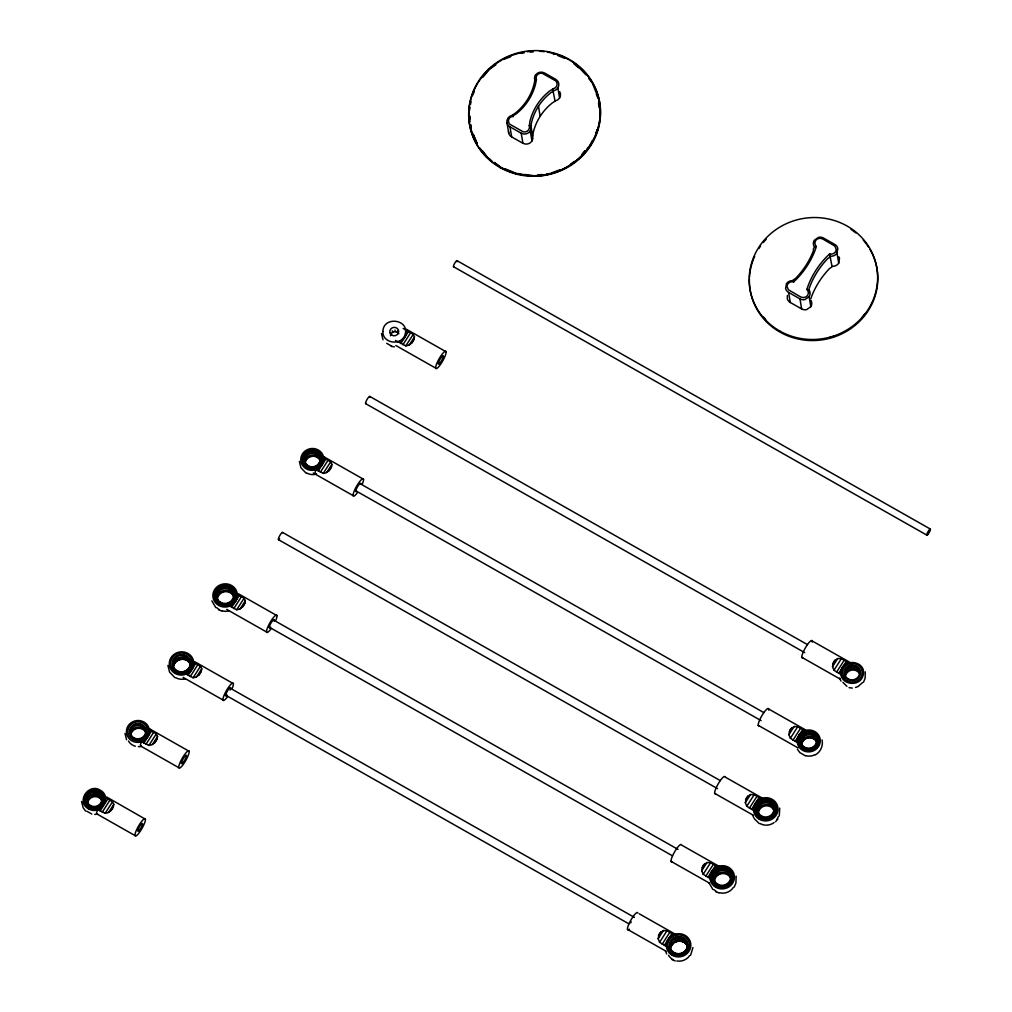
<?xml version="1.0" encoding="UTF-8"?>
<svg xmlns="http://www.w3.org/2000/svg" width="1012" height="1012" viewBox="0 0 1012 1012"><rect width="100%" height="100%" fill="white"/><g stroke="black" fill="none" stroke-linecap="round" stroke-linejoin="round"><path stroke-width="1.5" d="M494.235 162.742L500.282 167.309L515.905 173.672L532.831 175.582M669.653 948.459L659.584 942.286L658.154 938.706L659.495 933.519L663.391 930.547L666.984 930.736L677.382 936.404M713.245 880.44L703.176 874.279L701.746 870.699L703.087 865.513L706.983 862.54L710.576 862.73L720.974 868.397M756.837 812.434L746.767 806.26L745.338 802.693L746.679 797.507L750.575 794.534L754.168 794.724L764.553 800.391M800.429 744.427L790.359 738.254L788.93 734.687L790.258 729.5L794.154 726.527L797.747 726.717L808.145 732.384M844.021 676.421L833.951 670.248L832.522 666.68L833.85 661.481L837.746 658.521L841.339 658.711L851.737 664.378M130.611 734.345L130.927 732.435A7.83 7.413 -9.5 0 1 140.655 727.274L140.693 726.907M304.966 462.32L305.295 460.397A7.83 7.413 -9.5 0 1 315.023 455.236L315.048 454.881M816.861 742.062A7.83 7.413 -9.5 0 0 814.938 738.722L811.523 736.394M150.763 730.639L150.484 728.994L149.245 729.652L156.291 733.877L157.556 736.445C157.189 740.898 153.508 745.186 148.891 745.427L141.528 741.707L140.377 744.769L141.376 746.401A11.549 10.93 -9.5 0 1 138.315 746.641M94.736 814.445L97.671 814.103L96.836 814.293L96.557 812.649L97.709 809.587L105.134 813.332C109.751 813.091 113.433 808.803 113.787 804.35L112.522 801.795L105.438 797.545L106.677 797.026L145.412 819.214A9.993 2.1 -60.4 0 1 138.037 834.204A9.993 2.1 -60.4 0 1 137.113 828.702A9.993 2.1 -60.4 0 1 145.412 819.214M182.742 672.347L193.09 677.762C197.707 677.521 201.388 673.233 201.755 668.78L200.49 666.225L190.458 660.305M226.334 604.341L236.681 609.755C241.299 609.515 244.98 605.227 245.334 600.774L244.082 598.206L234.05 592.298M312.898 467.987L323.258 473.388C327.875 473.148 331.557 468.86 331.911 464.407L330.658 461.851L320.627 455.931M395.464 340.475L405.812 345.876C410.429 345.636 414.11 341.348 414.465 336.907L413.212 334.339L403.181 328.419M597.156 129.789L595.84 132.964M140.466 725.541L140.377 725.566A7.83 7.413 -9.5 0 0 132.762 727.413L130.32 732.65L132.332 738.229M175.291 670.412C163.843 657.003 193.95 649.679 190.155 666.794M314.821 453.502L314.732 453.54A7.83 7.413 -9.5 0 0 307.129 455.387L305.004 458.702L305.181 464.242M323.815 459.537L322.107 464.989L317.768 468.961M382.928 331.455C383.118 315.845 409.771 319.122 405.091 334.453C401.89 346.193 382.397 343.713 382.865 331.481M390.505 335.756C390.543 331.544 396.868 330.051 398.854 333.732M469.581 110.144L470.074 107.221M470.567 104.299L471.061 101.364M532.805 175.961C572.008 177.252 608.161 139.049 598.585 99.657M670.513 950.319C664.77 936.087 690.994 933.899 687.237 948.661M787.412 295.365L787.311 298.641A6.667 6.312 -9.5 0 0 790.309 302.499L801.643 308.926A6.667 6.312 -9.5 0 0 806.665 309.609L810.802 306.699A6.667 6.312 -9.5 0 0 810.979 300.387M692.929 947.561L690.652 955.1M714.434 882.325L714.27 876.367L718.356 871.522A8.501 8.045 -9.5 0 1 730.879 878.618M760.063 815.963C756.381 812.497 757.646 805.969 762.112 803.806A8.159 7.729 -9.5 0 1 770.258 803.882L770.398 803.87M840.858 672.727C841.048 657.117 867.714 660.393 863.021 675.725C859.833 687.464 840.327 684.985 840.795 672.752M845.577 677.913C840.719 668.806 856.848 661.962 859.669 672.297M534.817 80.34L534.146 83.794A56.09 53.092 -9.5 0 1 515.31 113.167L511.92 115.393A6.603 6.249 -9.5 0 0 509.985 126.842L511.667 136.911L522.9 143.274A6.603 6.249 -9.5 0 0 532.755 136.329L530.908 125.855L531.578 122.401A56.09 53.092 -9.5 0 1 550.414 93.015L553.817 90.789A6.603 6.249 -9.5 0 0 555.74 79.341L544.507 72.978A6.603 6.249 -9.5 0 0 534.652 79.923L536.436 79.632L536.183 78.999A4.933 4.668 -9.5 0 1 542.381 73.332L555.778 80.922A4.933 4.668 -9.5 0 1 553.336 88.74L549.276 91.295A57.735 54.661 -9.5 0 0 529.883 121.541L529.365 126.133A4.933 4.668 -9.5 0 1 523.166 131.8L509.77 124.198A4.933 4.668 -9.5 0 1 512.211 116.393L516.272 113.825A57.735 54.661 -9.5 0 0 535.664 83.579L536.436 79.632M532.59 135.912L533.261 132.458A56.09 53.092 -9.5 0 1 552.097 103.085L555.499 100.858A6.603 6.249 -9.5 0 0 559.762 91.725M102.123 800.694L98.885 795.887M190.585 664.277L186.701 658.863M687.667 946.144L683.783 940.73M774.218 810.359L770.638 805.299M859.479 671.993L856.721 669.261M779.265 816.014L779.733 808.107M806.842 289.432L809.296 290.317A6.667 6.312 -9.5 0 1 809.119 296.642L804.983 299.552A6.667 6.312 -9.5 0 1 799.961 298.869L788.626 292.443A6.667 6.312 -9.5 0 1 785.628 288.572L786.438 283.79A6.667 6.312 -9.5 0 1 792.295 280.678L795.736 278.3A86.64 82.023 -9.5 0 0 813.521 250.559C812.003 247.194 817.607 246.953 815.533 245.271A4.984 4.718 -9.5 0 1 817.544 238.832L820.049 238.225L822.629 238.921L834.875 246.068L836.228 249.42A4.984 4.718 -9.5 0 1 831.118 254.101L829.612 253.898L826.412 257.023A88.31 83.604 -9.5 0 0 808.284 285.295L806.842 289.432L807.74 290.57A4.984 4.718 -9.5 0 1 805.729 297.009L803.212 297.629L800.644 296.921L788.399 289.774L787.045 286.421A4.984 4.718 -9.5 0 1 792.156 281.741L793.648 281.943L796.861 278.819A88.31 83.604 -9.5 0 0 814.989 250.546L816.431 246.422M553.248 54.142L553.994 54.433M810.852 298.616L811.624 296.415A86.64 82.023 -9.5 0 1 829.397 268.673L832.838 266.282A6.667 6.312 -9.5 0 0 838.695 263.183L839.505 258.389A6.667 6.312 -9.5 0 0 838.885 256.858M88.386 808.79C75.71 801.846 88.525 782.618 100.277 790.208C113.078 797.14 100.036 816.304 88.411 808.714M146.247 734.497A7.83 7.413 -9.5 0 0 146.032 732.574L144.235 728.918M320.399 460.536L318.59 456.88M315.883 469.669L314.795 473.882L316.592 473.907M397.273 332.176L397.88 330.848M98.771 796.343C93.838 793.066 87.589 798.038 87.032 802.174M100.922 804.312L101.719 802.605M186.625 659.154C181.021 655.599 173.394 660.532 172.989 666.136M232.545 600.761L233.443 598.826M472.427 95.621L474.337 91.535M590.3 144.805L592.146 140.858M838.695 263.183L837.013 253.114L837.822 248.332A6.667 6.312 -9.5 0 0 834.824 244.461L823.49 238.035A6.667 6.312 -9.5 0 0 818.468 237.352L814.331 240.261A6.667 6.312 -9.5 0 0 814.154 246.574L814.673 247.244M683.707 941.021C678.103 937.466 670.475 942.4 670.071 948.004M715.282 875.975L713.991 880.086M770.549 805.615A8.159 7.729 -9.5 0 0 762.403 805.539L759.342 808.348L757.899 812.054M734.231 887.094L735.939 882.983L736.141 876.114M772.94 814.483L773.8 812.623M856.607 669.716C851.674 666.44 845.425 671.411 844.868 675.548M863.527 682.164L865.121 678.306L865.311 671.841M500.042 167.65L500.51 166.98L494.514 162.451M100.125 810.954L107.841 798.911M143.881 743.048L151.61 730.993M318.249 471.01L325.965 458.967M188.08 675.383L195.809 663.341M231.672 607.377L239.401 595.322M400.803 343.498L408.532 331.455M102.25 812.155L109.966 800.112M146.006 744.25L153.735 732.207M320.374 472.224L328.09 460.169M190.205 676.585L197.935 664.542M233.797 608.579L241.526 596.536M402.928 344.712L410.657 332.657M105.134 813.332L112.522 801.795M148.891 745.427L156.291 733.877M323.258 473.388L330.658 461.851M193.09 677.762L200.49 666.225M236.681 609.755L244.082 598.206M405.812 345.876L413.212 334.339M108.55 812.509L113.787 804.35M152.319 744.604L157.556 736.445M326.674 472.579L331.911 464.407M110.751 810.789L113.458 806.564M196.518 676.939L201.755 668.78M240.11 608.933L245.334 600.774M409.24 345.067L414.465 336.907M154.52 742.884L157.227 738.659M328.875 470.846L331.582 466.621M198.719 675.219L201.426 670.994M242.311 607.213L245.018 602.988M411.441 343.334L414.148 339.109M658.382 935.86L661.089 931.635M701.961 867.853L704.668 863.628M745.553 799.847L748.26 795.622M789.145 731.84L791.852 727.615M832.737 663.834L835.444 659.609M658.154 938.706L663.391 930.547M701.746 870.699L706.983 862.54M745.338 802.693L750.575 794.534M788.93 734.687L794.154 726.527M832.522 666.68L837.746 658.521M659.584 942.286L666.984 930.736M703.176 874.279L710.576 862.73M746.767 806.26L754.168 794.724M790.359 738.254L797.747 726.717M833.951 670.248L841.339 658.711M662.19 944.221L669.906 932.166M705.781 876.215L713.498 864.159M749.373 808.208L757.09 796.153M792.953 740.189L800.682 728.147M836.544 672.183L844.274 660.14M664.315 945.423L672.031 933.38M707.907 877.417L715.623 865.374M751.499 809.41L759.215 797.355M795.078 741.404L802.807 729.348M838.67 673.397L846.399 661.342M304.713 462.75L305.624 464.331M801.188 744.275L801.365 744.06A7.83 7.413 -9.5 0 1 807.159 735.016L811.207 735.054L814.837 737.04M482.711 77.367L489.58 69.233L495.88 64.793M582.039 154.216L584.936 150.775M862.528 682.543L858.265 686.44L855.507 687.477M775.609 821.719L777.823 819.087M582.482 154.241L585.353 150.851M587.264 148.587L590.489 145.374M89.233 795.647L94.799 793.534M573.829 63.731L582.279 70.119L581.343 69.929L585.935 74.837M86.804 800.846L87.057 800.618A7.501 7.097 -9.5 0 1 89.398 795.622M323.6 457.626L325.257 457.563M479.688 147.828L486.987 157.277L489.707 158.833M570.768 163.969L574.462 161.376M815.419 754.788C820.656 752.017 823.313 745.629 822.06 739.911M846.917 686.351L842.933 682.354M546.682 173.975L549.908 173.558M477.335 144.109L471.402 130.573M503.445 59.468L510.718 56.71M551.338 173.014L559.914 169.763M398.399 342.132C403.446 340.74 407.178 335.326 406.116 330.089M317.844 468.885L314.96 470.023A11.549 10.93 -9.5 0 1 301.07 462.142A11.549 10.93 -9.5 0 1 309.621 448.822A11.549 10.93 -9.5 0 1 323.498 456.69L323.777 459.625M229.269 606.011C234.316 604.607 238.048 599.193 236.985 593.955M185.677 674.017C190.724 672.613 194.456 667.199 193.393 661.974M805.21 730.715C800.163 732.119 796.431 737.533 797.494 742.77M761.619 798.721C756.571 800.125 752.839 805.539 753.902 810.776M718.039 866.74C712.979 868.132 709.248 873.546 710.31 878.783M674.447 934.746C669.4 936.138 665.656 941.552 666.718 946.789M471.263 129.131L470.365 124.805M520.99 53.219L524.077 52.864M530.275 52.143L533.375 51.789M137.645 740.936L140.238 740.632M801.656 745.768A7.83 7.413 -9.5 0 1 807.449 736.723L811.497 736.761M537.524 175.025L542.103 174.507M94.748 793.585L98.657 794.559M529.112 125.501L531.072 126.26A6.603 6.249 -9.5 0 1 521.218 133.204L522.9 143.274M600.192 114.318L599.686 113.66M314.732 453.54L318.363 455.514M140.377 725.566L144.008 727.552M517.562 173.52L520.611 173.925M525.19 174.545L528.239 174.962M391.151 346.382L394.414 346.825M849.081 687.654L852.357 688.097M596.688 130.27L597.485 130.409M770.258 803.882L773.37 806.804M98.468 794.572L101.428 797.292M557.637 55.458L564.734 58.354M504.735 168.7L516.031 173.305M391.707 346.155L386.723 343.321M315.023 455.236L318.464 457.196M805.628 755.913L799.961 752.7L797.405 749.272M218.579 609.743L221.805 611.058M715.661 891.61L718.887 892.926M140.655 727.274L144.109 729.222M672.069 959.616L675.295 960.932M91.814 814.053L86.83 811.219M318.185 455.489L320.349 458.955M143.818 727.527L145.981 730.98M512.388 115.343L513.008 116.848M509.985 126.842L521.218 133.204M456.994 260.641L930.332 529.048M453.553 266.738L926.891 535.146M406.28 329.191L446.102 351.771A9.993 2.1 -60.4 0 1 438.715 366.761A9.993 2.1 -60.4 0 1 437.791 361.259A9.993 2.1 -60.4 0 1 446.102 351.771M395.818 345.509L435.641 368.09M812.269 641.001L849.346 662.025M369.76 396.413L807.424 644.593M365.661 403.674L804.704 652.626M801.808 657.319L840.251 679.115M323.726 456.69L363.548 479.271M768.677 709.007L805.754 730.031M360.474 483.875L763.832 712.6M356.376 491.124L761.113 720.633M313.265 473.021L353.087 495.602M758.216 725.326L798.038 747.906M725.085 777.014L762.162 798.038M282.576 532.426L720.253 780.606M278.49 539.687L717.521 788.639M714.624 793.332L753.08 815.141M238.528 593.829L276.972 615.638M719.949 866.829L681.493 845.02A9.993 2.1 -60.4 0 0 674.397 852.231A9.993 2.1 -60.4 0 0 672.006 861.844M273.291 619.888L678.027 849.397M269.192 627.136L672.563 855.874M226.688 609.376L266.51 631.956M671.032 861.338L709.488 883.147M194.936 661.848L233.38 683.644M639.28 913.811L676.358 934.835M229.699 687.894L634.435 917.403M225.6 695.155L628.971 923.88M183.096 677.382L222.918 699.962M627.453 929.345L665.896 951.153M150.902 729.601L189.181 751.309A9.993 2.1 -60.4 0 1 181.793 766.299A9.993 2.1 -60.4 0 1 180.882 760.796A9.993 2.1 -60.4 0 1 189.181 751.309M140.44 745.92L178.719 767.627M96.621 813.8L134.95 835.532M774.37 810.776L773.168 806.741M234.012 596.903L233.797 596.751A8.501 8.045 -9.5 0 0 223.348 588.87A8.501 8.045 -9.5 0 0 217.846 600.622M102.364 800.985L101.137 797.203M576.144 65.729L582.279 70.119M486.987 157.277L491.819 160.921M306.092 473.148L300.931 467.746L299.337 461.409M759.253 823.604L754.459 818.86M174.987 677.749L169.573 672.082L167.903 665.428M390.05 332.746L391.163 333.656M793.193 280.754L793.648 281.943M588.668 78.379L591.413 81.921M482.775 151.155L487.303 157.024M712.929 889.548L708.944 882.73M215.847 607.681L211.862 600.862M85.653 811.105L83.136 807.715L81.555 801.453M392.188 330.785L392.833 332.126M552.628 88.816L555.031 100.909M839.745 678.065L840.972 681.089M592.324 83.111L598.434 98.189M596.359 94.23L598.016 98.316M752.536 814.723L753.839 817.936M473.464 134.545L477.297 143.995M665.365 950.736L666.668 953.949M383.029 339.817L381.448 333.555M146.715 726.793L147.638 729.095M126.576 739.785L124.982 733.447M87.955 804.186L87.057 800.618M829.612 253.898L831.965 266.169M809.258 292.531L808.778 289.66L809.929 286.345A86.64 82.023 -9.5 0 1 827.715 258.604L831.156 256.226A6.667 6.312 -9.5 0 0 837.013 253.114M809.119 296.642L810.802 306.699M799.961 298.869L801.643 308.926M788.626 292.443L790.309 302.499M557.89 87.917L559.585 97.974M535.449 75.192L535.93 78.063M538.473 106.273L540.155 116.342M530.275 131.003L531.958 141.073M507.037 123.021L508.72 133.078M598.522 102.92L599.015 107.525M469.834 115.988L470.15 118.872M470.782 124.628L471.086 127.512M469.404 116L470.049 121.87M395.059 330.089L395.072 331.582M87.563 803.629A7.501 7.097 -9.5 0 1 101.63 800.201M93.142 796.178A8.336 7.881 -9.5 0 1 97.443 796.216M305.181 463.585A7.83 7.413 -9.5 0 1 319.881 460.017M305.042 461.674A8.336 7.881 -9.5 0 1 307.306 458.145M309.065 456.905A8.336 7.881 -9.5 0 1 315.402 456.184M317.376 456.994A8.336 7.881 -9.5 0 1 319.058 458.259M357.476 492.616A9.993 2.1 -60.4 0 1 353.352 493.489A9.993 2.1 -60.4 0 1 360.879 480.156A9.993 2.1 -60.4 0 1 362.385 483.913M315.668 474.261A11.549 10.93 -9.5 0 1 306.952 473.085M320.108 458.841A7.83 7.413 -9.5 0 1 319.994 462.686M356.705 491.313A4.832 1.012 -60.4 0 1 357.413 486.974A4.832 1.012 -60.4 0 1 360.816 484.027M876.063 264.385A64.313 60.884 -9.5 0 1 820.188 340.108A64.313 60.884 -9.5 0 1 749.386 278.958M749.449 277.516A64.313 60.884 -9.5 0 1 754.648 256.34M758.886 248.56A64.313 60.884 -9.5 0 1 760.531 246.106M763.263 242.538A64.313 60.884 -9.5 0 1 766.248 239.161M851.041 229.408A64.313 60.884 -9.5 0 1 855.848 232.95M863.261 240.097A64.313 60.884 -9.5 0 1 868.574 247.13M870.08 249.61A64.313 60.884 -9.5 0 1 875.696 262.993M864.817 313.973A63.06 59.708 -9.5 0 1 862.047 317.401M835.419 335.706A63.06 59.708 -9.5 0 1 828.246 337.882M765.704 319.552A63.06 59.708 -9.5 0 1 763.63 317.135M570.477 60.619A65.982 62.466 -9.5 0 1 590.489 145.968A65.982 62.466 -9.5 0 1 500.56 167.828A65.982 62.466 -9.5 0 1 477.727 83.174M478.524 81.896A65.982 62.466 -9.5 0 1 501.939 59.974M503.306 59.227A65.982 62.466 -9.5 0 1 523.963 52.181M527.088 51.713A65.982 62.466 -9.5 0 1 533.362 51.207M539.586 51.258A65.982 62.466 -9.5 0 1 544.279 51.675M547.391 52.131A65.982 62.466 -9.5 0 1 551.97 53.079M553.463 53.459A65.982 62.466 -9.5 0 1 569.161 59.86M511.667 136.911A6.603 6.249 -9.5 0 1 508.543 131.459M130.826 735.61A7.83 7.413 -9.5 0 1 146.247 733.839M131.547 731.676A8.336 7.881 -9.5 0 1 136.709 728.045M141.01 728.083A8.336 7.881 -9.5 0 1 142.996 728.893M144.678 730.158A8.336 7.881 -9.5 0 1 145.956 731.815M135.342 746.236A11.549 10.93 -9.5 0 1 128.499 741.062M145.753 730.866A7.83 7.413 -9.5 0 1 145.956 732.802M453.781 266.725A3.504 0.734 -60.4 0 1 455.096 262.576A3.504 0.734 -60.4 0 1 456.956 261.779M629.35 929.206A9.993 2.1 -60.4 0 1 630.185 921.375A9.993 2.1 -60.4 0 1 637.914 913.026M630.704 922.893A4.832 1.012 -60.4 0 1 631.197 921.831M689.741 955.467A12.258 11.6 -9.5 0 1 676.851 960.97M672.891 959.553A12.258 11.6 -9.5 0 1 668.54 955.265M687.414 945.398A8.83 8.362 -9.5 0 1 673.979 952.52A8.83 8.362 -9.5 0 1 674.409 938.023A8.83 8.362 -9.5 0 1 687.414 945.398A9.159 8.678 -9.5 0 0 674.979 942.109M670.501 949.471A8.83 8.362 -9.5 0 1 687.072 945.436M671.513 945.132A9.159 8.678 -9.5 0 1 673.018 943.348M674.953 941.982A9.159 8.678 -9.5 0 1 687.363 945.284M670.564 947.346A9.159 8.678 -9.5 0 1 673.043 943.475M227.308 696.99A9.993 2.1 -60.4 0 1 223.184 697.863A9.993 2.1 -60.4 0 1 230.711 684.517A9.993 2.1 -60.4 0 1 232.229 688.286M227.105 695.105A4.832 1.012 -60.4 0 1 225.929 694.156A4.832 1.012 -60.4 0 1 229.585 688.097A4.832 1.012 -60.4 0 1 230.116 690.108M185.07 678.938A12.258 11.6 -9.5 0 1 175.81 677.686M173.419 667.604A8.83 8.362 -9.5 0 1 190.813 665.592M173.457 665.352A9.159 8.678 -9.5 0 1 174.431 663.265M175.936 661.481A9.159 8.678 -9.5 0 1 180.111 659.267M173.482 665.479A9.159 8.678 -9.5 0 1 182.502 659.128M733.333 887.448A12.258 11.6 -9.5 0 1 719.405 892.736M716.483 891.547A12.258 11.6 -9.5 0 1 714.004 889.674M715.471 876.215A8.501 8.045 -9.5 0 1 731.183 880.389M714.421 881.465A8.501 8.045 -9.5 0 1 731.157 879.529M716.61 875.342A9.159 8.678 -9.5 0 1 718.545 873.976M720.784 873.128A9.159 8.678 -9.5 0 1 725.515 873.166M716.635 875.469A9.159 8.678 -9.5 0 1 727.717 874.191M729.576 875.595A9.159 8.678 -9.5 0 1 730.968 877.404M228.661 610.932A12.258 11.6 -9.5 0 1 222.324 610.868M219.402 609.679A12.258 11.6 -9.5 0 1 216.922 607.807M217.352 600.458A8.501 8.045 -9.5 0 1 223.639 590.641A8.501 8.045 -9.5 0 1 233.861 596.435M217.34 599.597A8.501 8.045 -9.5 0 1 234.076 597.662M218.023 595.258A9.159 8.678 -9.5 0 1 219.528 593.475M228.434 591.299A9.159 8.678 -9.5 0 1 232.469 593.589M218.048 595.385A9.159 8.678 -9.5 0 1 219.553 593.601M221.489 592.235A9.159 8.678 -9.5 0 1 223.715 591.387M228.459 591.438A9.159 8.678 -9.5 0 1 232.494 593.728M270.9 628.983A9.993 2.1 -60.4 0 1 266.776 629.856A9.993 2.1 -60.4 0 1 274.303 616.51A9.993 2.1 -60.4 0 1 275.821 620.267M270.697 627.098A4.832 1.012 -60.4 0 1 269.42 626.441A4.832 1.012 -60.4 0 1 272.785 620.495A4.832 1.012 -60.4 0 1 274.062 621.153M279.641 538.903A4.162 0.873 -60.4 0 1 279.249 536.613A4.162 0.873 -60.4 0 1 282.715 532.654M778.228 816.659A12.258 11.6 -9.5 0 1 776.912 819.442M774.091 822.516A12.258 11.6 -9.5 0 1 766.147 825.159M765.085 825.096A12.258 11.6 -9.5 0 1 760.075 823.54M760.227 807.462A9.159 8.678 -9.5 0 1 762.162 806.096M766.767 804.983A9.159 8.678 -9.5 0 1 769.133 805.299M758.342 813.458A8.159 7.729 -9.5 0 1 773.661 809.726M715.598 793.825A9.993 2.1 -60.4 0 1 717.369 785.363A9.993 2.1 -60.4 0 1 724.769 776.47M759.19 725.819A9.993 2.1 -60.4 0 1 762.238 715.079A9.993 2.1 -60.4 0 1 768.639 710.108M814.66 737.014A7.83 7.413 -9.5 0 1 816.798 742.289M801.656 745.11A7.83 7.413 -9.5 0 1 817.076 743.327M814.951 754.712A11.549 10.93 -9.5 0 1 806.184 755.724M801.15 745.098A8.336 7.881 -9.5 0 1 805.514 738.305M807.538 737.533A8.336 7.881 -9.5 0 1 811.852 737.571M813.825 738.38A8.336 7.881 -9.5 0 1 815.52 739.645M801.175 745.237A8.336 7.881 -9.5 0 1 805.539 738.431M807.563 737.659A8.336 7.881 -9.5 0 1 815.533 739.785M802.769 657.813A9.993 2.1 -60.4 0 1 805.83 647.073A9.993 2.1 -60.4 0 1 812.231 642.101M845.804 673.056A8.336 7.881 -9.5 0 1 848.929 670.197M845.703 675.168A7.501 7.097 -9.5 0 1 859.466 673.575M845.817 673.182A8.336 7.881 -9.5 0 1 848.954 670.323M366.331 403.383A4.162 0.873 -60.4 0 1 366.939 399.639A4.162 0.873 -60.4 0 1 369.873 397.096M149.447 731.562C149.257 736.572 145.399 740.873 140.605 742.049A11.549 10.93 -9.5 0 1 126.715 734.181A11.549 10.93 -9.5 0 1 135.254 720.848A11.549 10.93 -9.5 0 1 149.143 728.729L149.447 731.562M314.605 468.607L312.012 468.898A9.993 9.462 -9.5 0 1 303.79 454.603A9.993 9.462 -9.5 0 1 321.07 454.767L322.006 457.057A9.993 9.462 -9.5 0 1 314.605 468.607M96.659 808.639L94.065 808.942A9.993 9.462 -9.5 0 1 85.83 794.635A9.993 9.462 -9.5 0 1 103.123 794.799L104.046 797.102A9.993 9.462 -9.5 0 1 96.659 808.639M90.422 805.577A7.501 7.097 -9.5 0 0 101.82 799.531A7.501 7.097 -9.5 0 0 90.776 793.269A7.501 7.097 -9.5 0 0 90.422 805.577M89.979 806.26A8.336 7.881 -9.5 0 0 102.655 799.543A8.336 7.881 -9.5 0 0 90.359 792.447A8.336 7.881 -9.5 0 0 89.954 806.134A8.336 7.881 -9.5 0 0 102.629 799.404A8.336 7.881 -9.5 0 0 90.384 792.586A8.336 7.881 -9.5 0 0 89.979 806.26M139.213 830.447A4.503 0.949 -60.4 0 0 142.54 823.705A4.503 0.949 -60.4 0 0 138.796 827.968A4.503 0.949 -60.4 0 0 139.213 830.447M89.081 807.487A9.993 9.462 -9.5 0 0 104.299 799.429A9.993 9.462 -9.5 0 0 89.575 791.068A9.993 9.462 -9.5 0 0 89.081 807.487M307.926 466.228A8.336 7.881 -9.5 0 0 320.602 459.499A8.336 7.881 -9.5 0 0 308.331 452.541A8.336 7.881 -9.5 0 0 307.926 466.228A8.336 7.881 -9.5 0 0 320.589 459.372A8.336 7.881 -9.5 0 0 308.306 452.415A8.336 7.881 -9.5 0 0 307.914 466.089M308.192 465.811A7.83 7.413 -9.5 0 0 320.108 459.499A7.83 7.413 -9.5 0 0 308.571 452.959A7.83 7.413 -9.5 0 0 308.192 465.811M307.041 467.455A9.993 9.462 -9.5 0 0 322.246 459.385A9.993 9.462 -9.5 0 0 307.521 451.036A9.993 9.462 -9.5 0 0 307.041 467.455M779.759 331.013A64.313 60.884 -9.5 0 0 877.606 279.122A64.313 60.884 -9.5 0 0 782.858 225.398A64.313 60.884 -9.5 0 0 779.759 331.013M500.029 167.018A65.982 62.466 -9.5 0 0 600.407 113.787A65.982 62.466 -9.5 0 0 503.204 58.671A65.982 62.466 -9.5 0 0 500.029 167.018M133.571 738.254A8.336 7.881 -9.5 0 0 146.247 731.537A8.336 7.881 -9.5 0 0 133.976 724.579A8.336 7.881 -9.5 0 0 133.571 738.254M133.837 737.849A7.83 7.413 -9.5 0 0 145.741 731.524A7.83 7.413 -9.5 0 0 134.204 724.984A7.83 7.413 -9.5 0 0 133.837 737.849M132.673 739.481A9.993 9.462 -9.5 0 0 147.891 731.423A9.993 9.462 -9.5 0 0 133.154 723.061A9.993 9.462 -9.5 0 0 132.673 739.481M182.906 762.77A4.832 1.012 -60.4 0 0 186.486 755.521A4.832 1.012 -60.4 0 0 182.464 760.113A4.832 1.012 -60.4 0 0 182.906 762.77M927.865 534.488A3.504 0.734 -60.4 0 0 930.445 529.238A3.504 0.734 -60.4 0 0 927.536 532.565A3.504 0.734 -60.4 0 0 927.865 534.488M672.183 955.315A12.258 11.6 -9.5 0 0 690.842 945.423A12.258 11.6 -9.5 0 0 672.778 935.189A12.258 11.6 -9.5 0 0 672.183 955.315M672.917 954.025A10.828 10.246 -9.5 0 0 689.387 945.284A10.828 10.246 -9.5 0 0 673.435 936.239A10.828 10.246 -9.5 0 0 672.917 954.025M673.802 952.798A9.159 8.678 -9.5 0 0 687.755 945.398A9.159 8.678 -9.5 0 0 674.245 937.744A9.159 8.678 -9.5 0 0 673.802 952.798M175.101 673.448A12.258 11.6 -9.5 0 0 193.76 663.568A12.258 11.6 -9.5 0 0 175.696 653.322A12.258 11.6 -9.5 0 0 175.101 673.448M176.898 670.652A8.83 8.362 -9.5 0 0 190.332 663.53A8.83 8.362 -9.5 0 0 177.328 656.155A8.83 8.362 -9.5 0 0 176.898 670.652M175.835 672.158A10.828 10.246 -9.5 0 0 192.305 663.417A10.828 10.246 -9.5 0 0 176.354 654.372A10.828 10.246 -9.5 0 0 175.835 672.158M176.72 670.931A9.159 8.678 -9.5 0 0 190.661 663.53A9.159 8.678 -9.5 0 0 177.163 655.877A9.159 8.678 -9.5 0 0 176.72 670.931M190.281 663.417A9.159 8.678 -9.5 0 0 184.842 659.318A9.159 8.678 -9.5 0 1 190.294 663.543M717.394 884.792A9.159 8.678 -9.5 0 0 731.334 877.391A9.159 8.678 -9.5 0 0 717.837 869.738A9.159 8.678 -9.5 0 0 717.394 884.792A9.159 8.678 -9.5 0 0 731.322 877.265A9.159 8.678 -9.5 0 0 717.812 869.599A9.159 8.678 -9.5 0 0 717.369 884.652M717.748 884.248A8.501 8.045 -9.5 0 0 730.677 877.391A8.501 8.045 -9.5 0 0 718.153 870.282A8.501 8.045 -9.5 0 0 717.748 884.248M715.775 887.309A12.258 11.6 -9.5 0 0 734.434 877.417A12.258 11.6 -9.5 0 0 716.369 867.183A12.258 11.6 -9.5 0 0 715.775 887.309M716.509 886.019A10.828 10.246 -9.5 0 0 732.979 877.277A10.828 10.246 -9.5 0 0 717.027 868.233A10.828 10.246 -9.5 0 0 716.509 886.019M716.521 886.145A10.828 10.246 -9.5 0 0 733.004 877.404A10.828 10.246 -9.5 0 0 717.053 868.359A10.828 10.246 -9.5 0 0 716.521 886.145M220.312 602.924A9.159 8.678 -9.5 0 0 234.253 595.524A9.159 8.678 -9.5 0 0 220.755 587.871A9.159 8.678 -9.5 0 0 220.312 602.924M220.667 602.38A8.501 8.045 -9.5 0 0 233.595 595.524A8.501 8.045 -9.5 0 0 221.071 588.415A8.501 8.045 -9.5 0 0 220.667 602.38M218.693 605.442A12.258 11.6 -9.5 0 0 237.352 595.549A12.258 11.6 -9.5 0 0 219.288 585.315A12.258 11.6 -9.5 0 0 218.693 605.442M219.414 604.151A10.828 10.246 -9.5 0 0 235.897 595.41A10.828 10.246 -9.5 0 0 219.946 586.365A10.828 10.246 -9.5 0 0 219.414 604.151M220.287 602.785A9.159 8.678 -9.5 0 0 234.24 595.398A9.159 8.678 -9.5 0 0 220.73 587.732A9.159 8.678 -9.5 0 0 220.287 602.785M219.44 604.278A10.828 10.246 -9.5 0 0 235.922 595.537A10.828 10.246 -9.5 0 0 219.971 586.492A10.828 10.246 -9.5 0 0 219.44 604.278M439.828 363.232A4.832 1.012 -60.4 0 0 443.395 355.984A4.832 1.012 -60.4 0 0 439.385 360.563A4.832 1.012 -60.4 0 0 439.828 363.232M759.367 819.303A12.258 11.6 -9.5 0 0 778.013 809.41A12.258 11.6 -9.5 0 0 759.961 799.176A12.258 11.6 -9.5 0 0 759.367 819.303M760.961 816.646A9.159 8.678 -9.5 0 0 774.901 809.246A9.159 8.678 -9.5 0 0 761.403 801.593A9.159 8.678 -9.5 0 0 760.961 816.646M760.113 818.139A10.828 10.246 -9.5 0 0 776.596 809.398A10.828 10.246 -9.5 0 0 760.632 800.353A10.828 10.246 -9.5 0 0 760.113 818.139M760.088 818A10.828 10.246 -9.5 0 0 776.571 809.271A10.828 10.246 -9.5 0 0 760.619 800.226A10.828 10.246 -9.5 0 0 760.088 818M760.986 816.773A9.159 8.678 -9.5 0 0 774.926 809.385A9.159 8.678 -9.5 0 0 761.429 801.732A9.159 8.678 -9.5 0 0 760.986 816.773M761.505 815.963A8.159 7.729 -9.5 0 0 773.927 809.372A8.159 7.729 -9.5 0 0 761.909 802.554A8.159 7.729 -9.5 0 0 761.505 815.963M802.718 750.373A11.549 10.93 -9.5 0 0 820.289 741.05A11.549 10.93 -9.5 0 0 803.275 731.41A11.549 10.93 -9.5 0 0 802.718 750.373M804.666 747.337A7.83 7.413 -9.5 0 0 816.583 741.024A7.83 7.413 -9.5 0 0 805.046 734.472A7.83 7.413 -9.5 0 0 804.666 747.337M803.528 749.108A9.993 9.462 -9.5 0 0 818.746 741.037A9.993 9.462 -9.5 0 0 803.996 732.549A9.993 9.462 -9.5 0 0 803.515 748.969A9.993 9.462 -9.5 0 0 818.721 740.91A9.993 9.462 -9.5 0 0 804.009 732.688A9.993 9.462 -9.5 0 0 803.528 749.108M804.401 747.741A8.336 7.881 -9.5 0 0 817.076 741.024A8.336 7.881 -9.5 0 0 804.806 734.067A8.336 7.881 -9.5 0 0 804.401 747.741M804.376 747.615A8.336 7.881 -9.5 0 0 817.051 740.885A8.336 7.881 -9.5 0 0 804.78 733.928A8.336 7.881 -9.5 0 0 804.376 747.615M847.79 679.507A8.336 7.881 -9.5 0 0 860.466 672.778A8.336 7.881 -9.5 0 0 848.195 665.82A8.336 7.881 -9.5 0 0 847.79 679.507M846.917 680.861A9.993 9.462 -9.5 0 0 862.135 672.803A9.993 9.462 -9.5 0 0 847.411 664.441A9.993 9.462 -9.5 0 0 846.917 680.861M848.258 678.951A7.501 7.097 -9.5 0 0 859.656 672.904A7.501 7.097 -9.5 0 0 848.613 666.642A7.501 7.097 -9.5 0 0 848.258 678.951M391.91 335.2A4.453 4.212 -9.5 0 0 398.677 331.607A4.453 4.212 -9.5 0 0 392.125 327.888A4.453 4.212 -9.5 0 0 391.91 335.2"/></g></svg>
